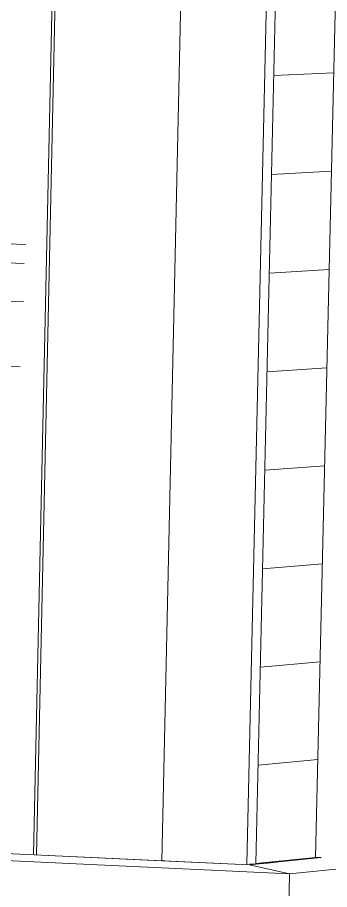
# Model space of a CAD drawing. Header units: inches. Extents: x 205 to 211, y -138 to -29.
# Drawn here: x 207.34954 to 207.36671, y -137.62946 to -137.58147 of the extents above; entities that cross this region are included whole.
import ezdxf

# ---------------------------------------------------------------- set-up
doc = ezdxf.new("R2010")
doc.units = ezdxf.units.IN
doc.header["$MEASUREMENT"] = 0
for name, color, linetype, lineweight in [('A-GLAZ', 151, 'Continuous', 13), ('A-PART', 2, 'Continuous', 9), ('A-WALL', 113, 'Continuous', 13), ('A-WALL-PATT', 111, 'Continuous', 13), ('L-SITE-WALL', 31, 'Continuous', 13), ('Q-CASE', 31, 'Continuous', 9)]:
    doc.layers.add(name, color=color, linetype=linetype, lineweight=lineweight)

# ---------------------------------------------------------------- blocks, each defined once
blk = doc.blocks.new('FP_62-Looking SouthWest')
at = {"layer": 'A-WALL-PATT', "lineweight": 9}
for p, q in [((-71.837525, -137.584668), (-71.834231, -137.584521)), ((-71.837649, -137.590107), (-71.834356, -137.589936)), ((-71.837772, -137.59554), (-71.834481, -137.595346)), ((-71.837896, -137.600967), (-71.834606, -137.600751)), ((-71.83802, -137.606389), (-71.83473, -137.606149)), ((-71.838143, -137.611805), (-71.834855, -137.611543)), ((-71.838266, -137.617216), (-71.834979, -137.616931)), ((-71.838389, -137.622622), (-71.835103, -137.622313))]:
    blk.add_line(p, q, dxfattribs=at)

msp = doc.modelspace()

# ---------------------------------------------------------------- linework, layer by layer
at = {"layer": 'A-GLAZ', "lineweight": 9}
for p, q in [((207.359586, -137.533099), (207.357474, -137.627879)), ((207.352613, -137.533853), (207.350586, -137.627561)), ((207.352445, -137.534286), (207.350429, -137.627536))]:
    msp.add_line(p, q, dxfattribs=at)
at = {"layer": 'A-PART'}
for p, q in [((207.36451, -137.628596), (207.183256, -137.620183)), ((207.274295, -137.624038), (207.357474, -137.627879)), ((207.39484, -137.625504), (207.36451, -137.628596)), ((207.362299, -137.628102), (207.366244, -137.627704)), ((207.366244, -137.627704), (207.364277, -137.627902)), ((207.365942, -137.62769), (207.366244, -137.627704)), ((207.357474, -137.627879), (207.357639, -137.627863)), ((207.357474, -137.627879), (207.362299, -137.628102)), ((207.362299, -137.628102), (207.357474, -137.627879)), ((207.36263, -137.628069), (207.362299, -137.628102)), ((207.362299, -137.628102), (207.36451, -137.628596)), ((207.36451, -137.628596), (207.362299, -137.628102)), ((207.36263, -137.628069), (207.362327, -137.628055)), ((207.362327, -137.628055), (207.36263, -137.628069)), ((207.363289, -137.628002), (207.36263, -137.628069)), ((207.363289, -137.628002), (207.362987, -137.627988)), ((207.362987, -137.627988), (207.363289, -137.628002)), ((207.363783, -137.627952), (207.363289, -137.628002)), ((207.363481, -137.627938), (207.363783, -137.627952)), ((207.363975, -137.627888), (207.364277, -137.627902)), ((207.36451, -137.628596), (207.364323, -137.636744)), ((207.364323, -137.636744), (207.36451, -137.628596))]:
    msp.add_line(p, q, dxfattribs=at)
at = {"layer": 'A-WALL'}
for p, q in [((207.362162, -137.628071), (207.364322, -137.533056)), ((207.36482, -137.533067), (207.362657, -137.628021)), ((207.362657, -137.628021), (207.36482, -137.533067)), ((207.365942, -137.62769), (207.367881, -137.543684)), ((207.365942, -137.62769), (207.362657, -137.628021))]:
    msp.add_line(p, q, dxfattribs=at)
at = {"layer": 'L-SITE-WALL'}
for p, q in [((207.182767, -137.619811), (207.362299, -137.628102)), ((207.36451, -137.628596), (207.183256, -137.620183)), ((207.39484, -137.625504), (207.36451, -137.628596)), ((207.362299, -137.628102), (207.366244, -137.627704)), ((207.366244, -137.627704), (207.365942, -137.62769)), ((207.357639, -137.627863), (207.357474, -137.627879)), ((207.36451, -137.628596), (207.364323, -137.636744))]:
    msp.add_line(p, q, dxfattribs=at)
at = {"layer": 'Q-CASE'}
for p, q in [((207.349992, -137.593957), (207.342193, -137.593754)), ((207.342139, -137.594795), (207.349913, -137.595003)), ((207.349868, -137.5971), (207.342048, -137.596881)), ((207.34969, -137.600699), (207.341874, -137.600464))]:
    msp.add_line(p, q, dxfattribs=at)

# ---------------------------------------------------------------- block references
at = {"layer": 'A-WALL', "lineweight": 9}
msp.add_blockref('FP_62-Looking SouthWest', (279.20117, 0), dxfattribs=at)

doc.saveas('drawing.dxf')
